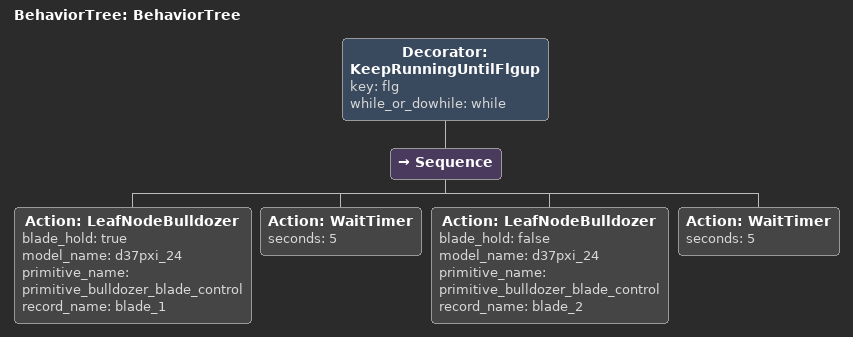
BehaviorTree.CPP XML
<?xml version="1.0"?>
<root main_tree_to_execute="BehaviorTree">
    <BehaviorTree ID="BehaviorTree">
        <Decorator ID="KeepRunningUntilFlgup" key="flg" while_or_dowhile="while">
            <Sequence>
                <Action ID="LeafNodeBulldozer" blade_hold="true" model_name="d37pxi_24" primitive_name="primitive_bulldozer_blade_control" record_name="blade_1"/>
                <Action ID="WaitTimer" seconds="5"/>
                <Action ID="LeafNodeBulldozer" blade_hold="false" model_name="d37pxi_24" primitive_name="primitive_bulldozer_blade_control" record_name="blade_2"/>
                <Action ID="WaitTimer" seconds="5"/>
            </Sequence>
        </Decorator>
    </BehaviorTree>
</root>
